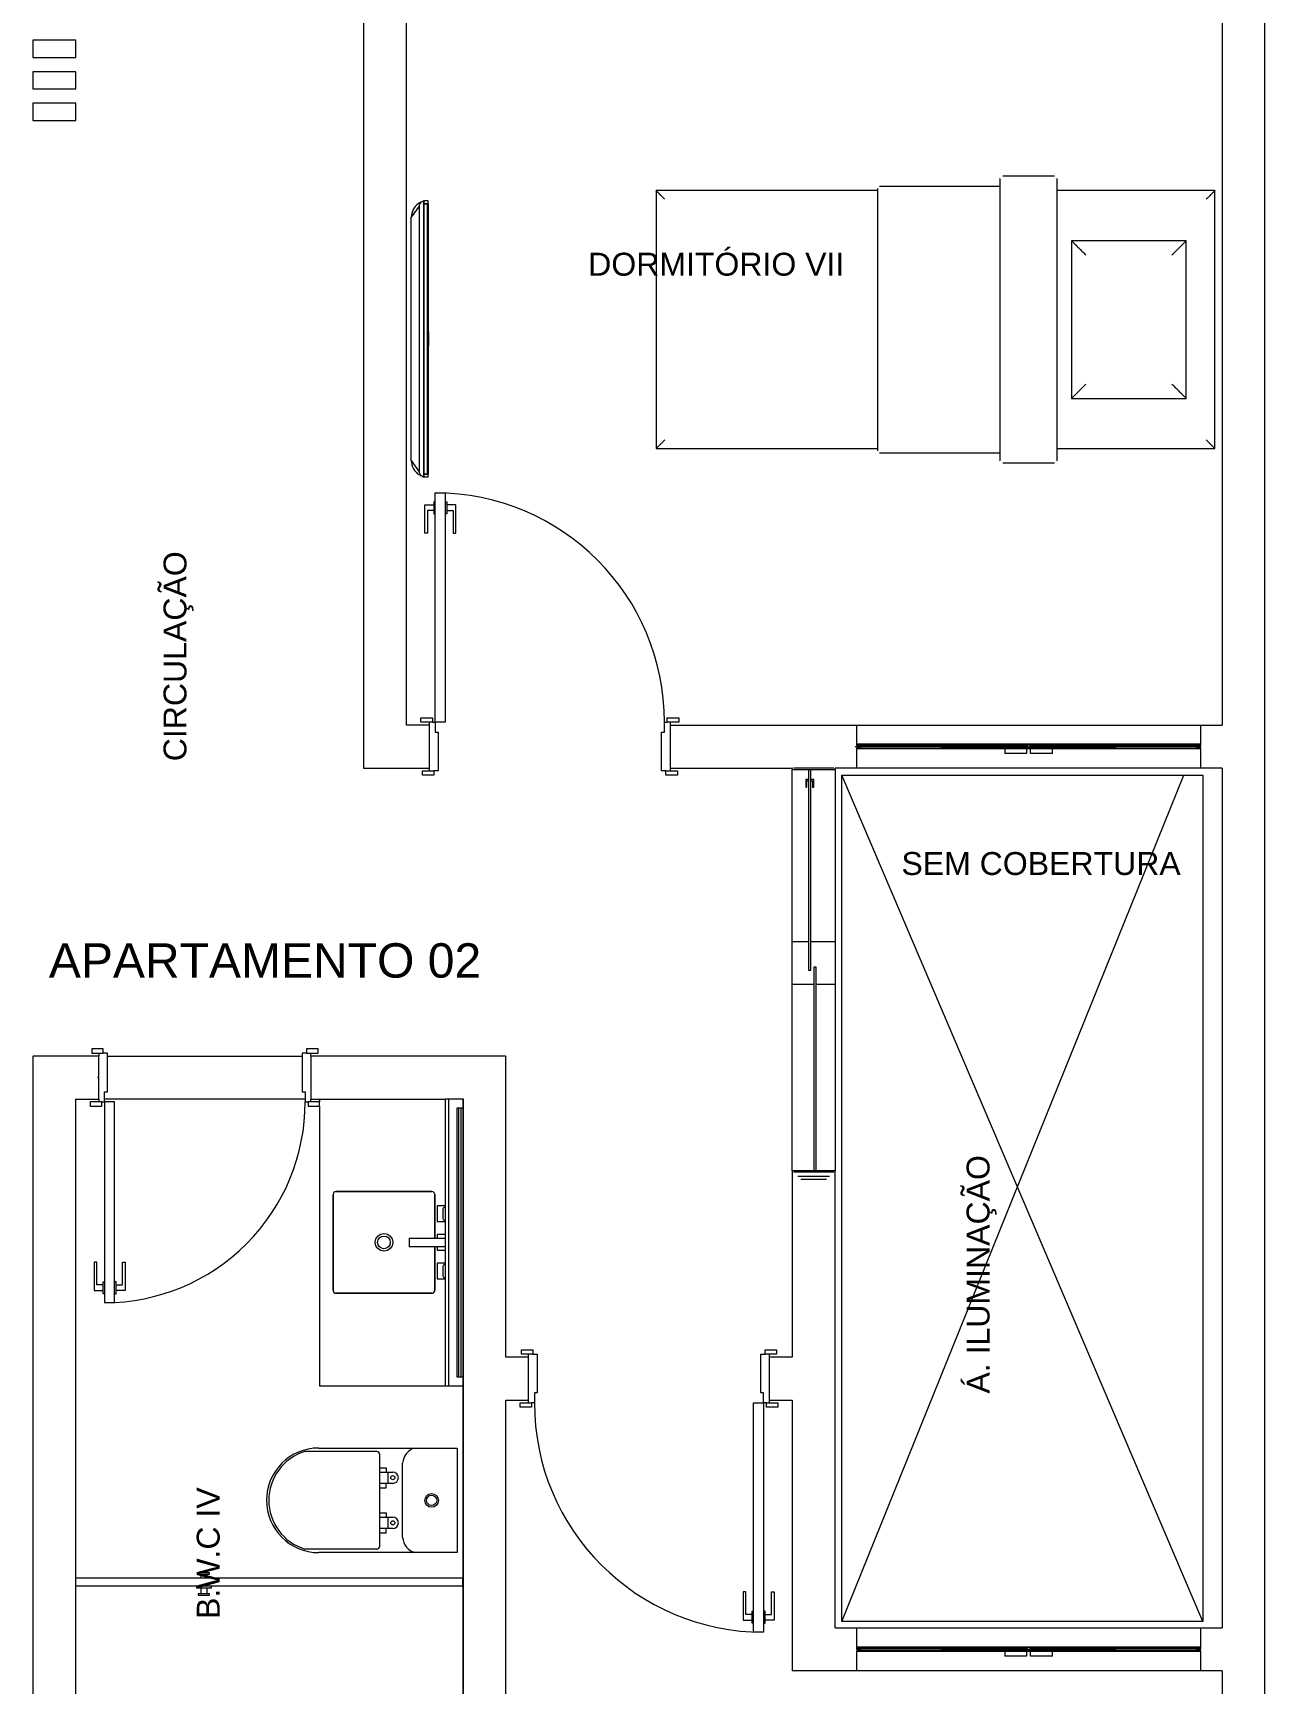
# Model space of a CAD drawing. Header units: millimetres. Extents: x 586.5 to 618.3, y 239.1 to 272.6.
# Drawn here: x 597.2 to 601.5, y 261.07 to 266.83 of the extents above; entities that cross this region are included whole.
import ezdxf

# ---------------------------------------------------------------- set-up
doc = ezdxf.new("R2010")
doc.units = ezdxf.units.MM
doc.header["$LTSCALE"] = 75
doc.linetypes.add('HIDDEN', pattern=[0.375, 0.25, -0.125])
for name, color, linetype, lineweight in [('A Arquitetura LRZ', 252, 'Continuous', 9), ('A Cumbuca LRZ', 254, 'HIDDEN', 9), ('A Esquadrias LRZ', 252, 'Continuous', 9), ('A Mobiliário LRZ', 253, 'Continuous', 9), ('A Projeção LRZ', 253, 'HIDDEN', 9), ('B Texto LRZ', 51, 'Continuous', 13)]:
    doc.layers.add(name, color=color, linetype=linetype, lineweight=lineweight)
doc.styles.add('R80', font='arial.ttf')

msp = doc.modelspace()

# ---------------------------------------------------------------- linework, layer by layer
at = {"layer": 'A Arquitetura LRZ'}
for p, q in [((601.4975, 240.0104), (601.4975, 272.5654)), ((598.3515, 267.4104), (598.3515, 264.2654)), ((598.5015, 264.4154), (598.5015, 267.4104)), ((601.3475, 267.4104), (601.3475, 264.4154)), ((597.3475, 266.8054), (597.1975, 266.8054)), ((597.1975, 266.8054), (597.1975, 266.7454)), ((597.3475, 266.7454), (597.3475, 266.8054)), ((597.1975, 266.7454), (597.3475, 266.7454)), ((597.3475, 266.6954), (597.1975, 266.6954)), ((597.1975, 266.6954), (597.1975, 266.6354)), ((597.3475, 266.6354), (597.3475, 266.6954)), ((597.1975, 266.6354), (597.3475, 266.6354)), ((597.3475, 266.5854), (597.1975, 266.5854)), ((597.1975, 266.5854), (597.1975, 266.5254)), ((597.3475, 266.5254), (597.3475, 266.5854)), ((597.1975, 266.5254), (597.3475, 266.5254)), ((598.5815, 264.4154), (598.5015, 264.4154)), ((598.5815, 264.2654), (598.5815, 264.4154)), ((599.4215, 264.4154), (599.4215, 264.2654)), ((599.4215, 264.4154), (601.3475, 264.4154)), ((600.0725, 264.3484), (600.0725, 264.4154)), ((601.2725, 264.4154), (601.2725, 264.3484)), ((600.0675, 264.3404), (600.0725, 264.3404)), ((600.0725, 264.3404), (600.0725, 264.3444)), ((600.0725, 264.2654), (600.0725, 264.3324)), ((601.2725, 264.3444), (601.2725, 264.3404)), ((601.2725, 264.3324), (601.2725, 264.2654)), ((598.3515, 264.2654), (598.5815, 264.2654)), ((599.4215, 264.2654), (599.8475, 264.2654)), ((599.8475, 264.2654), (599.8475, 264.2604)), ((599.8485, 264.2654), (599.8475, 264.2654)), ((599.8475, 264.2604), (599.9975, 264.2604)), ((599.9925, 264.2654), (599.8525, 264.2654)), ((601.3475, 264.2654), (599.9975, 264.2654)), ((599.9975, 264.2604), (599.9975, 264.2654)), ((601.3475, 264.2654), (601.3475, 261.2654)), ((599.8475, 263.6604), (599.9045, 263.6604)), ((599.9125, 263.6604), (599.9975, 263.6604)), ((599.9225, 263.5104), (599.8475, 263.5104)), ((599.9975, 263.5104), (599.9305, 263.5104)), ((597.1975, 263.2604), (597.1975, 257.9154)), ((597.1975, 263.2554), (597.1985, 263.2554)), ((597.4275, 263.2604), (597.1985, 263.2604)), ((597.4275, 263.1104), (597.4275, 263.2604)), ((598.8465, 263.2604), (598.1675, 263.2604)), ((598.1675, 263.2604), (598.1675, 263.1104)), ((598.8475, 262.2104), (598.8475, 263.2594)), ((597.4275, 263.1854), (597.4225, 263.1854)), ((597.3475, 263.1104), (597.4275, 263.1104)), ((597.3475, 261.4404), (597.3475, 263.1104)), ((598.1675, 263.1104), (598.6375, 263.1104)), ((598.6985, 263.1104), (598.6975, 263.1104)), ((598.6985, 263.1114), (598.6985, 260.7829)), ((599.8475, 262.8604), (599.8475, 262.2104)), ((599.9975, 262.8604), (599.8475, 262.8604)), ((599.9965, 262.8594), (599.8485, 262.8594)), ((599.9925, 262.8554), (599.8525, 262.8554)), ((599.9775, 262.8404), (599.8675, 262.8404)), ((599.9675, 262.8304), (599.8775, 262.8304)), ((599.9225, 262.8554), (599.9225, 262.8604)), ((599.9975, 261.2654), (599.9975, 262.8604)), ((598.9275, 262.2104), (598.8475, 262.2104)), ((598.9275, 262.0604), (598.9275, 262.2104)), ((599.8475, 262.2104), (599.7675, 262.2104)), ((599.7675, 262.2104), (599.7675, 262.0604)), ((598.6975, 262.1104), (598.6975, 261.4404)), ((598.8475, 257.9154), (598.8475, 262.0604)), ((598.8475, 262.0604), (598.9275, 262.0604)), ((599.7675, 262.0604), (599.8475, 262.0604)), ((599.8475, 262.0604), (599.8475, 261.1154)), ((597.3475, 260.4104), (597.3475, 261.4104)), ((598.6975, 261.4104), (598.6975, 260.7966)), ((599.9975, 261.2654), (601.3475, 261.2654)), ((600.0725, 261.1984), (600.0725, 261.2654)), ((601.2725, 261.2654), (601.2725, 261.1984)), ((600.0725, 261.1904), (600.0725, 261.1944)), ((600.0725, 261.1154), (600.0725, 261.1824)), ((601.2725, 261.1944), (601.2725, 261.1904)), ((601.2725, 261.1824), (601.2725, 261.1154)), ((601.3475, 261.1154), (599.8475, 261.1154)), ((599.8525, 261.1154), (599.8525, 261.1164)), ((601.3475, 261.1154), (601.3475, 257.9154))]:
    msp.add_line(p, q, dxfattribs=at)
at = {"layer": 'A Esquadrias LRZ'}
for p, q in [((598.5647, 265.0847), (598.5647, 265.1837)), ((598.5647, 265.1837), (598.5964, 265.1837)), ((598.6015, 265.1946), (598.5964, 265.1946)), ((598.5964, 265.1946), (598.5964, 265.1737)), ((598.6015, 265.2254), (598.6365, 265.2254)), ((598.6015, 264.4254), (598.6015, 265.2254)), ((598.6365, 265.2254), (598.6365, 264.4254)), ((598.6365, 265.1946), (598.6417, 265.1946)), ((598.6417, 265.1946), (598.6417, 265.1737)), ((598.6734, 265.1837), (598.6417, 265.1837)), ((598.6734, 265.0847), (598.6734, 265.1837)), ((598.5964, 265.1637), (598.5741, 265.1637)), ((598.5741, 265.1637), (598.5741, 265.0847)), ((598.5964, 265.1737), (598.5964, 265.1527)), ((598.5964, 265.1527), (598.6015, 265.1527)), ((598.6417, 265.1527), (598.6365, 265.1527)), ((598.6417, 265.1737), (598.6417, 265.1527)), ((598.6417, 265.1637), (598.664, 265.1637)), ((598.664, 265.1637), (598.664, 265.0847)), ((598.5741, 265.0847), (598.5647, 265.0847)), ((598.664, 265.0847), (598.6734, 265.0847)), ((598.5515, 264.4404), (598.5915, 264.4404)), ((598.5515, 264.4254), (598.5515, 264.4404)), ((598.5915, 264.4404), (598.5915, 264.4254)), ((599.4115, 264.4254), (599.4115, 264.4404)), ((599.4115, 264.4404), (599.4515, 264.4404)), ((599.4515, 264.4404), (599.4515, 264.4254)), ((598.5915, 264.4254), (598.5515, 264.4254)), ((598.5815, 264.4154), (598.5815, 264.4254)), ((598.5915, 264.4254), (598.6015, 264.4254)), ((598.6365, 264.4254), (598.6015, 264.4254)), ((598.6015, 264.4254), (598.6015, 264.3904)), ((598.6015, 264.3904), (598.6115, 264.3904)), ((598.6115, 264.3904), (598.6115, 264.2554)), ((599.3915, 264.3904), (599.4015, 264.3904)), ((599.3915, 264.2554), (599.3915, 264.3904)), ((599.4015, 264.4254), (599.4115, 264.4254)), ((599.4015, 264.3904), (599.4015, 264.4254)), ((599.4515, 264.4254), (599.4115, 264.4254)), ((599.4215, 264.4254), (599.4215, 264.4154)), ((600.0725, 264.3464), (600.0725, 264.3484)), ((601.2725, 264.3484), (600.0725, 264.3484)), ((600.0725, 264.3464), (600.0725, 264.3444)), ((600.0725, 264.3464), (601.2725, 264.3464)), ((600.0725, 264.3444), (600.0875, 264.3444)), ((600.4225, 264.3404), (600.0725, 264.3404)), ((600.0725, 264.3404), (600.0725, 264.3364)), ((600.0725, 264.3364), (600.4225, 264.3364)), ((600.0875, 264.3364), (600.0725, 264.3364)), ((600.0725, 264.3364), (600.0725, 264.3344)), ((600.0725, 264.3324), (600.0725, 264.3344)), ((600.0725, 264.3344), (601.2725, 264.3344)), ((601.2725, 264.3324), (600.0725, 264.3324)), ((600.0875, 264.3444), (600.0875, 264.3464)), ((600.3675, 264.3444), (600.0875, 264.3444)), ((600.0875, 264.3344), (600.0875, 264.3364)), ((600.6675, 264.3444), (600.3675, 264.3444)), ((600.3675, 264.3444), (600.3675, 264.3404)), ((600.3675, 264.3404), (600.6675, 264.3404)), ((600.4225, 264.3364), (600.4225, 264.3404)), ((600.4225, 264.3364), (600.5895, 264.3364)), ((600.5895, 264.3464), (600.5895, 264.3444)), ((600.5895, 264.3364), (600.5895, 264.3344)), ((600.5895, 264.3364), (600.5945, 264.3364)), ((600.5895, 264.3324), (600.5895, 264.3164)), ((600.5945, 264.3164), (600.5895, 264.3164)), ((600.5945, 264.3364), (600.603, 264.3364)), ((600.603, 264.3164), (600.5945, 264.3164)), ((600.603, 264.3364), (600.6655, 264.3364)), ((600.6655, 264.3164), (600.603, 264.3164)), ((600.6655, 264.3464), (600.6655, 264.3454)), ((600.6795, 264.3454), (600.6655, 264.3454)), ((600.6655, 264.3454), (600.6655, 264.3444)), ((600.6655, 264.3444), (600.6675, 264.3444)), ((600.6675, 264.3404), (600.6655, 264.3404)), ((600.6655, 264.3404), (600.6655, 264.3394)), ((600.6655, 264.3394), (600.6795, 264.3394)), ((600.6655, 264.3364), (600.6795, 264.3364)), ((600.6655, 264.3364), (600.6655, 264.3344)), ((600.6655, 264.3324), (600.6655, 264.3164)), ((600.6675, 264.3404), (600.6675, 264.3444)), ((600.6675, 264.3444), (600.6675, 264.3404)), ((600.6775, 264.3404), (600.6775, 264.3444)), ((600.6775, 264.3444), (600.6795, 264.3444)), ((600.9775, 264.3444), (600.6775, 264.3444)), ((600.6775, 264.3444), (600.6775, 264.3404)), ((600.6795, 264.3404), (600.6775, 264.3404)), ((600.6775, 264.3404), (600.9775, 264.3404)), ((600.6795, 264.3464), (600.6795, 264.3454)), ((600.6795, 264.3444), (600.6795, 264.3454)), ((600.6795, 264.3394), (600.6795, 264.3404)), ((600.6795, 264.3364), (600.7421, 264.3364)), ((600.6795, 264.3344), (600.6795, 264.3364)), ((600.6795, 264.3164), (600.6795, 264.3324)), ((600.7421, 264.3164), (600.6795, 264.3164)), ((600.7421, 264.3364), (600.7506, 264.3364)), ((600.7506, 264.3164), (600.7421, 264.3164)), ((600.7506, 264.3364), (600.7555, 264.3364)), ((600.7555, 264.3164), (600.7506, 264.3164)), ((600.7555, 264.3444), (600.7555, 264.3464)), ((600.7555, 264.3364), (600.9225, 264.3364)), ((600.7555, 264.3344), (600.7555, 264.3364)), ((600.7555, 264.3164), (600.7555, 264.3324)), ((601.2725, 264.3404), (600.9225, 264.3404)), ((600.9225, 264.3404), (600.9225, 264.3364)), ((600.9225, 264.3364), (601.2725, 264.3364)), ((600.9775, 264.3404), (600.9775, 264.3444)), ((601.2575, 264.3444), (600.9775, 264.3444)), ((601.2575, 264.3464), (601.2575, 264.3444)), ((601.2575, 264.3444), (601.2725, 264.3444)), ((601.2725, 264.3364), (601.2575, 264.3364)), ((601.2575, 264.3364), (601.2575, 264.3344)), ((601.2725, 264.3484), (601.2725, 264.3464)), ((601.2725, 264.3444), (601.2725, 264.3464)), ((601.2725, 264.3364), (601.2725, 264.3404)), ((601.2725, 264.3344), (601.2725, 264.3364)), ((601.2725, 264.3344), (601.2725, 264.3324)), ((598.5565, 264.2554), (598.5965, 264.2554)), ((598.5565, 264.2404), (598.5565, 264.2554)), ((598.5815, 264.2554), (598.5815, 264.2654)), ((598.5965, 264.2554), (598.5965, 264.2404)), ((598.6115, 264.2554), (598.5965, 264.2554)), ((599.4065, 264.2554), (599.3915, 264.2554)), ((599.4065, 264.2554), (599.4465, 264.2554)), ((599.4065, 264.2404), (599.4065, 264.2554)), ((599.4215, 264.2654), (599.4215, 264.2554)), ((599.4465, 264.2554), (599.4465, 264.2404)), ((599.8475, 262.8604), (599.8475, 264.2604)), ((599.9045, 264.2604), (599.9045, 263.5604)), ((599.9125, 263.5604), (599.9125, 264.2604)), ((599.9975, 264.2604), (599.9975, 262.8604)), ((598.5965, 264.2404), (598.5565, 264.2404)), ((599.4465, 264.2404), (599.4065, 264.2404)), ((599.8945, 264.2254), (599.8945, 264.1993)), ((599.9045, 264.2254), (599.8945, 264.2254)), ((599.8945, 264.1993), (599.8988, 264.1993)), ((599.8988, 264.1993), (599.8988, 264.2206)), ((599.8988, 264.2206), (599.9045, 264.2206)), ((599.9045, 264.2206), (599.9045, 264.2254)), ((599.9225, 264.2254), (599.9125, 264.2254)), ((599.9125, 264.2254), (599.9125, 264.2206)), ((599.9125, 264.2206), (599.9183, 264.2206)), ((599.9183, 264.2206), (599.9183, 264.1993)), ((599.9183, 264.1993), (599.9225, 264.1993)), ((599.9225, 264.1993), (599.9225, 264.2254)), ((599.9225, 263.5704), (599.9225, 262.8604)), ((599.9305, 263.5704), (599.9225, 263.5704)), ((599.9305, 262.8604), (599.9305, 263.5704)), ((599.9045, 263.5604), (599.9125, 263.5604)), ((597.4425, 263.2854), (597.4025, 263.2854)), ((597.4025, 263.2854), (597.4025, 263.2704)), ((597.4425, 263.2704), (597.4425, 263.2854)), ((598.1925, 263.2854), (598.1525, 263.2854)), ((598.1525, 263.2854), (598.1525, 263.2704)), ((598.1925, 263.2704), (598.1925, 263.2854)), ((597.1975, 263.2604), (597.1985, 263.2604)), ((597.4025, 263.2704), (597.4425, 263.2704)), ((597.4275, 263.2704), (597.4275, 263.2604)), ((597.4575, 263.2704), (597.4425, 263.2704)), ((597.4575, 263.1354), (597.4575, 263.2704)), ((597.4575, 263.2604), (598.1375, 263.2604)), ((598.1375, 263.2704), (598.1375, 263.1354)), ((598.1525, 263.2704), (598.1375, 263.2704)), ((598.1525, 263.2704), (598.1925, 263.2704)), ((598.1675, 263.2604), (598.1675, 263.2704)), ((598.8465, 263.2604), (598.8475, 263.2604)), ((598.8475, 263.2604), (598.8475, 263.2594)), ((597.4275, 263.1104), (597.4275, 263.1004)), ((597.4475, 263.1004), (597.4475, 263.1354)), ((597.4475, 263.1354), (597.4575, 263.1354)), ((598.1475, 263.1104), (597.4475, 263.1104)), ((598.1375, 263.1354), (598.1475, 263.1354)), ((598.1475, 263.1354), (598.1475, 263.1004)), ((598.1675, 263.1004), (598.1675, 263.1104)), ((597.4375, 263.1004), (597.3975, 263.1004)), ((597.3975, 263.1004), (597.3975, 263.0854)), ((597.3975, 263.0854), (597.4375, 263.0854)), ((597.4375, 263.0854), (597.4375, 263.1004)), ((597.4375, 263.1004), (597.4475, 263.1004)), ((597.4825, 263.1004), (597.4475, 263.1004)), ((597.4475, 263.1004), (597.4475, 262.4004)), ((597.4825, 262.4004), (597.4825, 263.1004)), ((598.1475, 263.1004), (598.1575, 263.1004)), ((598.1975, 263.1004), (598.1575, 263.1004)), ((598.1575, 263.1004), (598.1575, 263.0854)), ((598.1575, 263.0854), (598.1975, 263.0854)), ((598.1975, 263.0854), (598.1975, 263.1004)), ((597.4201, 262.5411), (597.4107, 262.5411)), ((597.4107, 262.5411), (597.4107, 262.4421)), ((597.4201, 262.4621), (597.4201, 262.5411)), ((597.51, 262.4621), (597.51, 262.5411)), ((597.51, 262.5411), (597.5194, 262.5411)), ((597.5194, 262.5411), (597.5194, 262.4421)), ((597.4424, 262.4731), (597.4475, 262.4731)), ((597.4424, 262.4521), (597.4424, 262.4731)), ((597.4877, 262.4731), (597.4825, 262.4731)), ((597.4877, 262.4521), (597.4877, 262.4731)), ((597.4107, 262.4421), (597.4424, 262.4421)), ((597.4424, 262.4621), (597.4201, 262.4621)), ((597.4424, 262.4312), (597.4424, 262.4521)), ((597.4475, 262.4312), (597.4424, 262.4312)), ((597.4825, 262.4312), (597.4877, 262.4312)), ((597.4877, 262.4621), (597.51, 262.4621)), ((597.4877, 262.4312), (597.4877, 262.4521)), ((597.5194, 262.4421), (597.4877, 262.4421)), ((597.4475, 262.4004), (597.4825, 262.4004)), ((598.9025, 262.2204), (598.9025, 262.2354)), ((598.9025, 262.2354), (598.9425, 262.2354)), ((598.9425, 262.2204), (598.9025, 262.2204)), ((598.9275, 262.2104), (598.9275, 262.2204)), ((598.9425, 262.2354), (598.9425, 262.2204)), ((598.9425, 262.2204), (598.9575, 262.2204)), ((598.9575, 262.2204), (598.9575, 262.0854)), ((599.7375, 262.0854), (599.7375, 262.2204)), ((599.7375, 262.2204), (599.7525, 262.2204)), ((599.7525, 262.2204), (599.7525, 262.2354)), ((599.7525, 262.2354), (599.7925, 262.2354)), ((599.7925, 262.2204), (599.7525, 262.2204)), ((599.7675, 262.2204), (599.7675, 262.2104)), ((599.7925, 262.2354), (599.7925, 262.2204)), ((598.9475, 262.0854), (598.9475, 262.0504)), ((598.9575, 262.0854), (598.9475, 262.0854)), ((599.7475, 262.0854), (599.7375, 262.0854)), ((599.7475, 262.0504), (599.7475, 262.0854)), ((598.8975, 262.0504), (598.9375, 262.0504)), ((598.8975, 262.0354), (598.8975, 262.0504)), ((598.9375, 262.0354), (598.8975, 262.0354)), ((598.9275, 262.0504), (598.9275, 262.0604)), ((598.9375, 262.0504), (598.9375, 262.0354)), ((598.9475, 262.0504), (598.9375, 262.0504)), ((599.7125, 261.2504), (599.7125, 262.0504)), ((599.7125, 262.0504), (599.7475, 262.0504)), ((599.7475, 262.0504), (599.7475, 261.2504)), ((599.7575, 262.0504), (599.7475, 262.0504)), ((599.7575, 262.0504), (599.7975, 262.0504)), ((599.7575, 262.0354), (599.7575, 262.0504)), ((599.7975, 262.0354), (599.7575, 262.0354)), ((599.7675, 262.0604), (599.7675, 262.0504)), ((599.7975, 262.0504), (599.7975, 262.0354)), ((599.6851, 261.3911), (599.6757, 261.3911)), ((599.6757, 261.3911), (599.6757, 261.2921)), ((599.6851, 261.3121), (599.6851, 261.3911)), ((599.775, 261.3121), (599.775, 261.3911)), ((599.775, 261.3911), (599.7844, 261.3911)), ((599.7844, 261.3911), (599.7844, 261.2921)), ((599.7074, 261.3231), (599.7125, 261.3231)), ((599.7074, 261.3021), (599.7074, 261.3231)), ((599.7527, 261.3231), (599.7475, 261.3231)), ((599.7527, 261.3021), (599.7527, 261.3231)), ((599.6757, 261.2921), (599.7074, 261.2921)), ((599.7074, 261.3121), (599.6851, 261.3121)), ((599.7074, 261.2812), (599.7074, 261.3021)), ((599.7125, 261.2812), (599.7074, 261.2812)), ((599.7475, 261.2812), (599.7527, 261.2812)), ((599.7527, 261.3121), (599.775, 261.3121)), ((599.7527, 261.2812), (599.7527, 261.3021)), ((599.7844, 261.2921), (599.7527, 261.2921)), ((599.7475, 261.2504), (599.7125, 261.2504)), ((600.0725, 261.1964), (600.0725, 261.1984)), ((601.2725, 261.1984), (600.0725, 261.1984)), ((600.0725, 261.1964), (600.0725, 261.1944)), ((600.0725, 261.1964), (601.2725, 261.1964)), ((600.0725, 261.1944), (600.0875, 261.1944)), ((600.4225, 261.1904), (600.0725, 261.1904)), ((600.0725, 261.1904), (600.0725, 261.1864)), ((600.0725, 261.1864), (600.4225, 261.1864)), ((600.0875, 261.1864), (600.0725, 261.1864)), ((600.0725, 261.1864), (600.0725, 261.1844)), ((600.0725, 261.1824), (600.0725, 261.1844)), ((600.0725, 261.1844), (601.2725, 261.1844)), ((601.2725, 261.1824), (600.0725, 261.1824)), ((600.0875, 261.1944), (600.0875, 261.1964)), ((600.3675, 261.1944), (600.0875, 261.1944)), ((600.0875, 261.1844), (600.0875, 261.1864)), ((600.6675, 261.1944), (600.3675, 261.1944)), ((600.3675, 261.1944), (600.3675, 261.1904)), ((600.3675, 261.1904), (600.6675, 261.1904)), ((600.4225, 261.1864), (600.4225, 261.1904)), ((600.4225, 261.1864), (600.5895, 261.1864)), ((600.5895, 261.1964), (600.5895, 261.1944)), ((600.5895, 261.1864), (600.5895, 261.1844)), ((600.5895, 261.1864), (600.5945, 261.1864)), ((600.5895, 261.1824), (600.5895, 261.1664)), ((600.5945, 261.1664), (600.5895, 261.1664)), ((600.5945, 261.1864), (600.603, 261.1864)), ((600.603, 261.1664), (600.5945, 261.1664)), ((600.603, 261.1864), (600.6655, 261.1864)), ((600.6655, 261.1664), (600.603, 261.1664)), ((600.6655, 261.1964), (600.6655, 261.1954)), ((600.6795, 261.1954), (600.6655, 261.1954)), ((600.6655, 261.1954), (600.6655, 261.1944)), ((600.6655, 261.1944), (600.6675, 261.1944)), ((600.6675, 261.1904), (600.6655, 261.1904)), ((600.6655, 261.1904), (600.6655, 261.1894)), ((600.6655, 261.1894), (600.6795, 261.1894)), ((600.6655, 261.1864), (600.6795, 261.1864)), ((600.6655, 261.1864), (600.6655, 261.1844)), ((600.6655, 261.1824), (600.6655, 261.1664)), ((600.6675, 261.1904), (600.6675, 261.1944)), ((600.6675, 261.1944), (600.6675, 261.1904)), ((600.6775, 261.1904), (600.6775, 261.1944)), ((600.6775, 261.1944), (600.6795, 261.1944)), ((600.9775, 261.1944), (600.6775, 261.1944)), ((600.6775, 261.1944), (600.6775, 261.1904)), ((600.6795, 261.1904), (600.6775, 261.1904)), ((600.6775, 261.1904), (600.9775, 261.1904)), ((600.6795, 261.1964), (600.6795, 261.1954)), ((600.6795, 261.1944), (600.6795, 261.1954)), ((600.6795, 261.1894), (600.6795, 261.1904)), ((600.6795, 261.1864), (600.7421, 261.1864)), ((600.6795, 261.1844), (600.6795, 261.1864)), ((600.6795, 261.1664), (600.6795, 261.1824)), ((600.7421, 261.1664), (600.6795, 261.1664)), ((600.7421, 261.1864), (600.7506, 261.1864)), ((600.7506, 261.1664), (600.7421, 261.1664)), ((600.7506, 261.1864), (600.7555, 261.1864)), ((600.7555, 261.1664), (600.7506, 261.1664)), ((600.7555, 261.1944), (600.7555, 261.1964)), ((600.7555, 261.1864), (600.9225, 261.1864)), ((600.7555, 261.1844), (600.7555, 261.1864)), ((600.7555, 261.1664), (600.7555, 261.1824)), ((601.2725, 261.1904), (600.9225, 261.1904)), ((600.9225, 261.1904), (600.9225, 261.1864)), ((600.9225, 261.1864), (601.2725, 261.1864)), ((600.9775, 261.1904), (600.9775, 261.1944)), ((601.2575, 261.1944), (600.9775, 261.1944)), ((601.2575, 261.1964), (601.2575, 261.1944)), ((601.2575, 261.1944), (601.2725, 261.1944)), ((601.2725, 261.1864), (601.2575, 261.1864)), ((601.2575, 261.1864), (601.2575, 261.1844)), ((601.2725, 261.1984), (601.2725, 261.1964)), ((601.2725, 261.1944), (601.2725, 261.1964)), ((601.2725, 261.1864), (601.2725, 261.1904)), ((601.2725, 261.1844), (601.2725, 261.1864)), ((601.2725, 261.1844), (601.2725, 261.1824))]:
    msp.add_line(p, q, dxfattribs=at)
for centre, radius, start, end in [((598.6015, 264.4259), 0.8, 359.96776, 89.96776), ((597.4475, 263.1), 0.7, 270.03684, 0.03684), ((599.7475, 262.05), 0.8, 179.96776, 269.96776)]:
    msp.add_arc(centre, radius, start, end, dxfattribs=at)
at = {"layer": 'A Mobiliário LRZ'}
for p, q in [((600.7625, 266.3304), (600.5825, 266.3304)), ((599.3725, 266.2804), (599.3725, 265.3804)), ((600.1463, 266.2804), (599.3725, 266.2804)), ((600.145, 266.2879), (600.145, 266.2879)), ((600.145, 266.2879), (600.145, 266.2878)), ((600.145, 266.2878), (600.145, 266.2876)), ((600.145, 266.2876), (600.145, 266.2874)), ((600.145, 266.2874), (600.145, 266.2872)), ((600.145, 266.2872), (600.145, 266.2868)), ((600.145, 266.2868), (600.145, 266.2864)), ((600.145, 266.2864), (600.145, 266.286)), ((600.145, 266.286), (600.145, 266.2855)), ((600.145, 266.2855), (600.145, 266.2849)), ((600.145, 266.2849), (600.145, 266.2843)), ((600.145, 266.2843), (600.145, 266.2837)), ((600.145, 266.2837), (600.145, 266.2829)), ((600.145, 266.2829), (600.145, 266.2822)), ((600.145, 266.2822), (600.145, 266.2814)), ((600.145, 266.2814), (600.145, 266.2805)), ((600.145, 266.2805), (600.145, 266.2796)), ((600.145, 266.2796), (600.145, 266.2786)), ((600.145, 266.2786), (600.145, 266.2776)), ((600.145, 266.2776), (600.145, 266.2765)), ((600.145, 266.2765), (600.145, 266.2754)), ((600.145, 266.2754), (600.145, 266.2743)), ((600.145, 266.2743), (600.145, 266.2731)), ((600.145, 266.2731), (600.145, 266.2719)), ((600.145, 266.2719), (600.145, 266.2707)), ((600.145, 266.2707), (600.145, 266.2694)), ((600.5725, 266.2954), (600.1525, 266.2954)), ((600.5725, 266.3204), (600.5725, 266.3203)), ((600.5725, 266.3203), (600.5725, 266.3202)), ((600.5725, 266.3202), (600.5725, 266.3199)), ((600.5725, 266.3199), (600.5725, 266.3195)), ((600.5725, 266.3195), (600.5725, 266.319)), ((600.5725, 266.319), (600.5725, 266.3184)), ((600.5725, 266.3184), (600.5725, 266.3177)), ((600.5725, 266.3177), (600.5725, 266.3169)), ((600.5725, 266.3169), (600.5725, 266.3159)), ((600.5725, 266.3159), (600.5725, 266.3149)), ((600.5725, 266.3149), (600.5725, 266.3137)), ((600.5725, 266.3137), (600.5725, 266.3125)), ((600.5725, 266.3125), (600.5725, 266.3112)), ((600.5725, 266.3112), (600.5725, 266.3097)), ((600.5725, 266.3097), (600.5725, 266.3082)), ((600.5725, 266.3082), (600.5725, 266.3066)), ((600.5725, 266.3066), (600.5725, 266.3048)), ((600.5725, 266.3048), (600.5725, 266.303)), ((600.5725, 266.303), (600.5725, 266.3011)), ((600.5725, 266.3011), (600.5725, 266.2992)), ((600.5725, 266.2992), (600.5725, 266.2971)), ((600.5725, 266.2971), (600.5725, 266.295)), ((600.5725, 266.295), (600.5725, 266.2928)), ((600.5725, 266.2928), (600.5725, 266.2906)), ((600.5725, 266.2906), (600.5725, 266.2882)), ((600.5725, 266.2882), (600.5725, 266.2858)), ((600.5725, 266.2858), (600.5725, 266.2834)), ((600.5725, 266.2834), (600.5725, 266.2809)), ((600.5725, 266.2809), (600.5725, 266.2784)), ((600.5725, 266.2784), (600.5725, 266.2758)), ((600.5725, 266.2758), (600.5725, 266.2731)), ((600.5725, 266.2731), (600.5725, 266.2705)), ((600.5725, 266.2705), (600.5725, 266.2678)), ((600.7725, 266.3203), (600.7725, 266.3204)), ((600.7725, 266.3204), (600.7725, 266.3204)), ((600.7725, 266.3201), (600.7725, 266.3203)), ((600.7725, 266.3198), (600.7725, 266.3201)), ((600.7725, 266.3194), (600.7725, 266.3198)), ((600.7725, 266.3189), (600.7725, 266.3194)), ((600.7725, 266.3182), (600.7725, 266.3189)), ((600.7725, 266.3175), (600.7725, 266.3182)), ((600.7725, 266.3166), (600.7725, 266.3175)), ((600.7725, 266.3156), (600.7725, 266.3166)), ((600.7725, 266.3146), (600.7725, 266.3156)), ((600.7725, 266.3134), (600.7725, 266.3146)), ((600.7725, 266.3121), (600.7725, 266.3134)), ((600.7725, 266.3108), (600.7725, 266.3121)), ((600.7725, 266.3093), (600.7725, 266.3108)), ((600.7725, 266.3077), (600.7725, 266.3093)), ((600.7725, 266.3061), (600.7725, 266.3077)), ((600.7725, 266.3044), (600.7725, 266.3061)), ((600.7725, 266.3025), (600.7725, 266.3044)), ((600.7725, 266.3006), (600.7725, 266.3025)), ((600.7725, 266.2986), (600.7725, 266.3006)), ((600.7725, 266.2966), (600.7725, 266.2986)), ((600.7725, 266.2944), (600.7725, 266.2966)), ((600.7725, 266.2922), (600.7725, 266.2944)), ((600.7725, 266.2899), (600.7725, 266.2922)), ((600.7725, 266.2876), (600.7725, 266.2899)), ((600.7725, 266.2852), (600.7725, 266.2876)), ((600.7725, 266.2827), (600.7725, 266.2852)), ((600.7725, 266.2802), (600.7725, 266.2827)), ((601.3225, 266.2804), (600.7725, 266.2804)), ((600.7725, 266.2777), (600.7725, 266.2802)), ((600.7725, 266.2751), (600.7725, 266.2777)), ((600.7725, 266.2724), (600.7725, 266.2751)), ((600.7725, 266.2697), (600.7725, 266.2724)), ((600.7725, 266.267), (600.7725, 266.2697)), ((601.3225, 265.3804), (601.3225, 266.2804)), ((598.5454, 266.2263), (598.518, 266.1874)), ((598.5454, 266.2263), (598.5454, 265.2996)), ((598.562, 265.2815), (598.562, 266.2445)), ((598.577, 266.2445), (598.562, 266.2445)), ((598.562, 266.2445), (598.562, 266.2345)), ((598.574, 266.2345), (598.562, 266.2345)), ((598.562, 266.2345), (598.562, 265.2915)), ((598.562, 266.2345), (598.577, 266.2345)), ((598.574, 265.2915), (598.574, 266.2345)), ((598.577, 266.2345), (598.577, 266.2445)), ((598.577, 266.2345), (598.577, 265.2915)), ((600.145, 266.2694), (600.145, 266.2681)), ((600.145, 266.2681), (600.145, 266.2667)), ((600.145, 266.2667), (600.145, 266.2654)), ((600.145, 266.2654), (600.145, 266.264)), ((600.145, 266.264), (600.145, 266.2626)), ((600.145, 266.2626), (600.145, 266.2612)), ((600.145, 266.2612), (600.145, 266.2597)), ((600.145, 266.2597), (600.145, 266.2583)), ((600.145, 266.2583), (600.145, 266.2568)), ((600.145, 266.2568), (600.145, 266.2553)), ((600.145, 266.2553), (600.145, 266.2538)), ((600.145, 266.2538), (600.145, 266.2523)), ((600.145, 266.2523), (600.145, 266.2508)), ((600.145, 266.2508), (600.145, 266.2504)), ((600.145, 266.2504), (600.145, 265.4104)), ((600.5725, 266.2678), (600.5725, 266.2651)), ((600.5725, 266.2651), (600.5725, 266.2623)), ((600.5725, 266.2623), (600.5725, 266.2595)), ((600.5725, 266.2595), (600.5725, 266.2568)), ((600.5725, 266.2568), (600.5725, 266.254)), ((600.5725, 266.254), (600.5725, 266.2512)), ((600.5725, 266.2512), (600.5725, 266.2504)), ((600.5725, 266.2504), (600.5725, 265.4104)), ((600.7725, 266.2643), (600.7725, 266.267)), ((600.7725, 266.2616), (600.7725, 266.2643)), ((600.7725, 266.2588), (600.7725, 266.2616)), ((600.7725, 266.256), (600.7725, 266.2588)), ((600.7725, 266.2532), (600.7725, 266.256)), ((600.7725, 266.2504), (600.7725, 266.2532)), ((600.7725, 265.4104), (600.7725, 266.2504)), ((598.518, 266.1864), (598.518, 266.1874)), ((598.518, 265.3386), (598.518, 266.1864)), ((601.2225, 266.1054), (600.8225, 266.1054)), ((600.8225, 266.1054), (600.8225, 265.5554)), ((601.2225, 265.5554), (601.2225, 266.1054)), ((598.5774, 265.7875), (598.577, 265.7875)), ((598.577, 265.7875), (598.5774, 265.7875)), ((598.577, 265.7875), (598.5774, 265.7875)), ((598.577, 265.7858), (598.5774, 265.7858)), ((598.577, 265.7858), (598.5774, 265.7858)), ((598.577, 265.7849), (598.5774, 265.7849)), ((598.577, 265.7825), (598.5774, 265.7825)), ((598.577, 265.7807), (598.5774, 265.7807)), ((598.577, 265.7793), (598.5774, 265.7793)), ((598.577, 265.7793), (598.5774, 265.7793)), ((598.577, 265.7785), (598.5774, 265.7785)), ((598.5774, 265.7774), (598.577, 265.7774)), ((598.577, 265.7751), (598.5774, 265.7751)), ((598.577, 265.773), (598.5774, 265.773)), ((598.577, 265.7713), (598.5774, 265.7713)), ((598.5774, 265.7699), (598.577, 265.7699)), ((598.577, 265.7682), (598.5774, 265.7682)), ((598.5774, 265.7663), (598.577, 265.7663)), ((598.577, 265.7663), (598.5774, 265.7663)), ((598.5774, 265.7662), (598.577, 265.7662)), ((598.577, 265.7645), (598.5774, 265.7645)), ((598.577, 265.7635), (598.5774, 265.7635)), ((598.577, 265.763), (598.5774, 265.763)), ((598.577, 265.763), (598.5774, 265.763)), ((598.577, 265.7613), (598.5774, 265.7613)), ((598.577, 265.7613), (598.5774, 265.7613)), ((598.577, 265.7595), (598.5774, 265.7595)), ((598.577, 265.7567), (598.5774, 265.7567)), ((598.577, 265.7566), (598.5774, 265.7566)), ((598.577, 265.7557), (598.5774, 265.7557)), ((598.577, 265.7547), (598.5774, 265.7547)), ((598.577, 265.7546), (598.5774, 265.7546)), ((598.5774, 265.7519), (598.577, 265.7519)), ((598.5774, 265.7825), (598.5774, 265.7875)), ((598.5774, 265.7875), (598.5774, 265.7849)), ((598.5774, 265.7875), (598.5774, 265.7872)), ((598.5774, 265.7872), (598.5774, 265.7825)), ((598.5774, 265.7858), (598.5774, 265.7839)), ((598.5774, 265.7839), (598.5774, 265.7858)), ((598.5774, 265.7858), (598.5774, 265.7858)), ((598.5774, 265.7807), (598.5774, 265.7793)), ((598.5774, 265.7793), (598.5774, 265.7774)), ((598.5774, 265.7774), (598.5774, 265.7751)), ((598.5774, 265.7682), (598.5774, 265.773)), ((598.5774, 265.773), (598.5774, 265.7713)), ((598.5774, 265.7713), (598.5774, 265.7699)), ((598.5774, 265.7699), (598.5774, 265.7682)), ((598.5774, 265.7663), (598.5774, 265.7645)), ((598.5774, 265.7644), (598.5774, 265.7661)), ((598.5774, 265.7661), (598.5774, 265.7652)), ((598.5774, 265.7652), (598.5774, 265.7635)), ((598.5774, 265.7643), (598.5774, 265.7647)), ((598.5774, 265.7647), (598.5774, 265.763)), ((598.5774, 265.7632), (598.5774, 265.7645)), ((598.5774, 265.7645), (598.5774, 265.7636)), ((598.5774, 265.7636), (598.5774, 265.7613)), ((598.5774, 265.7635), (598.5774, 265.7632)), ((598.5774, 265.7613), (598.5774, 265.7631)), ((598.5774, 265.763), (598.5774, 265.7613)), ((598.5774, 265.7613), (598.5774, 265.7619)), ((598.5774, 265.7595), (598.5774, 265.7567)), ((598.5774, 265.7567), (598.5774, 265.7557)), ((598.5774, 265.7557), (598.5774, 265.7546)), ((598.5774, 265.7546), (598.5774, 265.7519)), ((598.577, 265.7504), (598.5774, 265.7504)), ((598.577, 265.7489), (598.5774, 265.7489)), ((598.577, 265.7486), (598.5774, 265.7486)), ((598.577, 265.7475), (598.5774, 265.7475)), ((598.577, 265.7465), (598.5774, 265.7465)), ((598.5774, 265.7461), (598.577, 265.7461)), ((598.577, 265.7447), (598.5774, 265.7447)), ((598.5774, 265.7435), (598.577, 265.7435)), ((598.5774, 265.7435), (598.577, 265.7435)), ((598.577, 265.7435), (598.5774, 265.7435)), ((598.577, 265.7418), (598.5774, 265.7418)), ((598.577, 265.7408), (598.5774, 265.7408)), ((598.577, 265.7402), (598.5774, 265.7402)), ((598.577, 265.7402), (598.5774, 265.7402)), ((598.577, 265.7386), (598.5774, 265.7386)), ((598.577, 265.7385), (598.5774, 265.7385)), ((598.5774, 265.7504), (598.5774, 265.7489)), ((598.5774, 265.7489), (598.5774, 265.7461)), ((598.5774, 265.7461), (598.5774, 265.7447)), ((598.5774, 265.7435), (598.5774, 265.7417)), ((598.5774, 265.7416), (598.5774, 265.7433)), ((598.5774, 265.7433), (598.5774, 265.7424)), ((598.5774, 265.7424), (598.5774, 265.7408)), ((598.5774, 265.7415), (598.5774, 265.7419)), ((598.5774, 265.7419), (598.5774, 265.7402)), ((598.5774, 265.7404), (598.5774, 265.7418)), ((598.5774, 265.7417), (598.5774, 265.7408)), ((598.5774, 265.7408), (598.5774, 265.7404)), ((598.5774, 265.7408), (598.5774, 265.7386)), ((598.5774, 265.7385), (598.5774, 265.7404)), ((598.5774, 265.7402), (598.5774, 265.7385)), ((598.5774, 265.7386), (598.5774, 265.7392)), ((600.8225, 265.5554), (601.2225, 265.5554)), ((600.145, 265.4104), (600.145, 265.4089)), ((600.145, 265.4089), (600.145, 265.4074)), ((600.145, 265.4074), (600.145, 265.4059)), ((600.145, 265.4059), (600.145, 265.4044)), ((600.5725, 265.4104), (600.5725, 265.4076)), ((600.5725, 265.4076), (600.5725, 265.4048)), ((600.7725, 265.4096), (600.7725, 265.4104)), ((600.7725, 265.4068), (600.7725, 265.4096)), ((600.7725, 265.4041), (600.7725, 265.4068)), ((599.3725, 265.3804), (600.1463, 265.3804)), ((600.145, 265.4044), (600.145, 265.403)), ((600.145, 265.403), (600.145, 265.4015)), ((600.145, 265.4015), (600.145, 265.4)), ((600.145, 265.4), (600.145, 265.3986)), ((600.145, 265.3986), (600.145, 265.3972)), ((600.145, 265.3972), (600.145, 265.3958)), ((600.145, 265.3958), (600.145, 265.3944)), ((600.145, 265.3944), (600.145, 265.3931)), ((600.145, 265.3931), (600.145, 265.3918)), ((600.145, 265.3918), (600.145, 265.3905)), ((600.145, 265.3905), (600.145, 265.3892)), ((600.145, 265.3892), (600.145, 265.388)), ((600.145, 265.388), (600.145, 265.3868)), ((600.145, 265.3868), (600.145, 265.3857)), ((600.145, 265.3857), (600.145, 265.3846)), ((600.145, 265.3846), (600.145, 265.3835)), ((600.145, 265.3835), (600.145, 265.3825)), ((600.145, 265.3825), (600.145, 265.3815)), ((600.145, 265.3815), (600.145, 265.3806)), ((600.145, 265.3806), (600.145, 265.3797)), ((600.145, 265.3797), (600.145, 265.3788)), ((600.145, 265.3788), (600.145, 265.3781)), ((600.145, 265.3781), (600.145, 265.3773)), ((600.145, 265.3773), (600.145, 265.3766)), ((600.145, 265.3766), (600.145, 265.376)), ((600.145, 265.376), (600.145, 265.3755)), ((600.145, 265.3755), (600.145, 265.3749)), ((600.145, 265.3749), (600.145, 265.3745)), ((600.145, 265.3745), (600.145, 265.3741)), ((600.145, 265.3741), (600.145, 265.3737)), ((600.145, 265.3737), (600.145, 265.3734)), ((600.145, 265.3734), (600.145, 265.3732)), ((600.145, 265.3732), (600.145, 265.3731)), ((600.145, 265.3731), (600.145, 265.373)), ((600.145, 265.373), (600.145, 265.3729)), ((600.145, 265.3729), (600.145, 265.3729)), ((600.1525, 265.3654), (600.5725, 265.3654)), ((600.5725, 265.4048), (600.5725, 265.402)), ((600.5725, 265.402), (600.5725, 265.3993)), ((600.5725, 265.3993), (600.5725, 265.3965)), ((600.5725, 265.3965), (600.5725, 265.3938)), ((600.5725, 265.3938), (600.5725, 265.3911)), ((600.5725, 265.3911), (600.5725, 265.3884)), ((600.5725, 265.3884), (600.5725, 265.3857)), ((600.5725, 265.3857), (600.5725, 265.3831)), ((600.5725, 265.3831), (600.5725, 265.3806)), ((600.5725, 265.3806), (600.5725, 265.3781)), ((600.5725, 265.3781), (600.5725, 265.3756)), ((600.5725, 265.3756), (600.5725, 265.3732)), ((600.5725, 265.3732), (600.5725, 265.3709)), ((600.5725, 265.3709), (600.5725, 265.3686)), ((600.5725, 265.3686), (600.5725, 265.3664)), ((600.5725, 265.3664), (600.5725, 265.3642)), ((600.5725, 265.3642), (600.5725, 265.3622)), ((600.5725, 265.3622), (600.5725, 265.3602)), ((600.5725, 265.3602), (600.5725, 265.3583)), ((600.5725, 265.3583), (600.5725, 265.3565)), ((600.5725, 265.3565), (600.5725, 265.3547)), ((600.5725, 265.3547), (600.5725, 265.3531)), ((600.5725, 265.3531), (600.5725, 265.3515)), ((600.5725, 265.3515), (600.5725, 265.35)), ((600.5725, 265.35), (600.5725, 265.3487)), ((600.5725, 265.3487), (600.5725, 265.3474)), ((600.7725, 265.4013), (600.7725, 265.4041)), ((600.7725, 265.3985), (600.7725, 265.4013)), ((600.7725, 265.3958), (600.7725, 265.3985)), ((600.7725, 265.393), (600.7725, 265.3958)), ((600.7725, 265.3903), (600.7725, 265.393)), ((600.7725, 265.3877), (600.7725, 265.3903)), ((600.7725, 265.385), (600.7725, 265.3877)), ((600.7725, 265.3824), (600.7725, 265.385)), ((600.7725, 265.3799), (600.7725, 265.3824)), ((600.7725, 265.3804), (601.3225, 265.3804)), ((600.7725, 265.3774), (600.7725, 265.3799)), ((600.7725, 265.375), (600.7725, 265.3774)), ((600.7725, 265.3726), (600.7725, 265.375)), ((600.7725, 265.3703), (600.7725, 265.3726)), ((600.7725, 265.368), (600.7725, 265.3703)), ((600.7725, 265.3658), (600.7725, 265.368)), ((600.7725, 265.3637), (600.7725, 265.3658)), ((600.7725, 265.3616), (600.7725, 265.3637)), ((600.7725, 265.3597), (600.7725, 265.3616)), ((600.7725, 265.3578), (600.7725, 265.3597)), ((600.7725, 265.356), (600.7725, 265.3578)), ((600.7725, 265.3543), (600.7725, 265.356)), ((600.7725, 265.3526), (600.7725, 265.3543)), ((600.7725, 265.3511), (600.7725, 265.3526)), ((600.7725, 265.3497), (600.7725, 265.3511)), ((600.7725, 265.3483), (600.7725, 265.3497)), ((600.7725, 265.3471), (600.7725, 265.3483)), ((598.518, 265.3386), (598.5454, 265.2996)), ((598.562, 265.2915), (598.574, 265.2915)), ((598.577, 265.2915), (598.562, 265.2915)), ((598.562, 265.2915), (598.562, 265.2815)), ((598.577, 265.2815), (598.577, 265.2915)), ((600.5725, 265.3474), (600.5725, 265.3462)), ((600.5725, 265.3462), (600.5725, 265.3452)), ((600.5725, 265.3452), (600.5725, 265.3442)), ((600.5725, 265.3442), (600.5725, 265.3433)), ((600.5725, 265.3433), (600.5725, 265.3426)), ((600.5725, 265.3426), (600.5725, 265.342)), ((600.5725, 265.342), (600.5725, 265.3414)), ((600.5725, 265.3414), (600.5725, 265.341)), ((600.5725, 265.341), (600.5725, 265.3407)), ((600.5725, 265.3407), (600.5725, 265.3405)), ((600.5725, 265.3405), (600.5725, 265.3404)), ((600.5725, 265.3404), (600.5725, 265.3404)), ((600.5825, 265.3304), (600.7625, 265.3304)), ((600.7725, 265.3459), (600.7725, 265.3471)), ((600.7725, 265.3449), (600.7725, 265.3459)), ((600.7725, 265.344), (600.7725, 265.3449)), ((600.7725, 265.3431), (600.7725, 265.344)), ((600.7725, 265.3424), (600.7725, 265.3431)), ((600.7725, 265.3418), (600.7725, 265.3424)), ((600.7725, 265.3413), (600.7725, 265.3418)), ((600.7725, 265.3409), (600.7725, 265.3413)), ((600.7725, 265.3406), (600.7725, 265.3409)), ((600.7725, 265.3405), (600.7725, 265.3406)), ((600.7725, 265.3404), (600.7725, 265.3405)), ((598.562, 265.2815), (598.577, 265.2815)), ((598.1975, 263.1104), (598.1975, 263.1004)), ((598.6375, 262.1104), (598.6375, 263.1104)), ((598.6475, 263.1104), (598.6375, 263.1104)), ((598.6975, 263.1104), (598.6475, 263.1104)), ((598.6475, 263.1104), (598.6475, 262.1104)), ((598.6975, 263.1104), (598.6975, 263.0804)), ((598.1975, 263.0854), (598.1975, 262.1104)), ((598.6775, 262.1404), (598.6775, 263.0804)), ((598.6775, 263.0804), (598.6975, 263.0804)), ((598.6825, 263.0804), (598.6825, 262.1404)), ((598.6925, 262.1404), (598.6925, 263.0804)), ((598.6975, 263.0804), (598.6975, 262.1404)), ((598.245, 262.7779), (598.245, 262.4429)), ((598.245, 262.4429), (598.245, 262.7779)), ((598.59, 262.7879), (598.255, 262.7879)), ((598.255, 262.7879), (598.59, 262.7879)), ((598.6, 262.6257), (598.6, 262.7779)), ((598.6, 262.7779), (598.6, 262.6257)), ((598.6375, 262.7374), (598.608, 262.7374)), ((598.608, 262.7374), (598.608, 262.6834)), ((598.6284, 262.7266), (598.6284, 262.6942)), ((598.608, 262.6834), (598.6375, 262.6834)), ((598.5108, 262.6257), (598.5193, 262.6257)), ((598.5108, 262.6257), (598.5108, 262.5951)), ((598.5193, 262.5951), (598.5108, 262.5951)), ((598.5193, 262.6257), (598.6377, 262.6257)), ((598.6377, 262.5951), (598.5193, 262.5951)), ((598.6, 262.4429), (598.6, 262.5951)), ((598.6, 262.5951), (598.6, 262.4429)), ((598.6375, 262.6374), (598.6081, 262.6374)), ((598.6081, 262.6374), (598.6081, 262.6257)), ((598.6081, 262.5951), (598.6081, 262.5834)), ((598.6081, 262.5834), (598.6375, 262.5834)), ((598.6375, 262.5374), (598.608, 262.5374)), ((598.608, 262.5374), (598.608, 262.4834)), ((598.6284, 262.5266), (598.6284, 262.4942)), ((598.608, 262.4834), (598.6375, 262.4834)), ((598.255, 262.4329), (598.59, 262.4329)), ((598.59, 262.4329), (598.255, 262.4329)), ((598.6975, 262.1404), (598.6775, 262.1404)), ((598.6975, 262.1404), (598.6975, 262.1104)), ((598.1975, 262.1104), (598.6375, 262.1104)), ((598.6375, 262.1104), (598.6475, 262.1104)), ((598.6475, 262.1104), (598.6975, 262.1104)), ((598.1951, 261.8929), (598.6775, 261.8929)), ((598.6775, 261.8929), (598.6775, 261.5279)), ((598.3975, 261.8804), (598.1462, 261.8804)), ((598.408, 261.5508), (598.408, 261.87)), ((598.4875, 261.581), (598.4875, 261.8398)), ((598.408, 261.8238), (598.4302, 261.8238)), ((598.408, 261.8088), (598.453, 261.8088)), ((598.4302, 261.8238), (598.4302, 261.8088)), ((598.4363, 261.8088), (598.4363, 261.7695)), ((598.453, 261.7695), (598.408, 261.7695)), ((598.408, 261.7545), (598.4302, 261.7545)), ((598.4302, 261.7545), (598.4302, 261.7695)), ((598.408, 261.6663), (598.4302, 261.6663)), ((598.4302, 261.6663), (598.4302, 261.6513)), ((598.408, 261.6513), (598.453, 261.6513)), ((598.453, 261.612), (598.408, 261.612)), ((598.4302, 261.597), (598.4302, 261.612)), ((598.4363, 261.6513), (598.4363, 261.612)), ((598.408, 261.597), (598.4302, 261.597)), ((598.3975, 261.5404), (598.1462, 261.5404)), ((598.6775, 261.5279), (598.1951, 261.5279)), ((597.3475, 261.4104), (597.3475, 261.4404)), ((597.3475, 261.4404), (598.6975, 261.4404)), ((597.8139, 261.4574), (597.7739, 261.4574)), ((597.7739, 261.4574), (597.7739, 261.4524)), ((597.7739, 261.4524), (597.8139, 261.4524)), ((597.7839, 261.4404), (597.7839, 261.4524)), ((597.8039, 261.4524), (597.8039, 261.4404)), ((597.8139, 261.4524), (597.8139, 261.4574)), ((598.6975, 261.4104), (598.6975, 261.4404)), ((598.6975, 261.4104), (597.3475, 261.4104)), ((597.7689, 261.4044), (597.7689, 261.4104)), ((597.8189, 261.4044), (597.7689, 261.4044)), ((597.8139, 261.3844), (597.7739, 261.3844)), ((597.7739, 261.3844), (597.7739, 261.3794)), ((597.7739, 261.3794), (597.8139, 261.3794)), ((597.7839, 261.3844), (597.7839, 261.4044)), ((597.8039, 261.4044), (597.8039, 261.3844)), ((597.8139, 261.3794), (597.8139, 261.3844)), ((597.8189, 261.4104), (597.8189, 261.4044))]:
    msp.add_line(p, q, dxfattribs=at)
for centre, radius in [((598.4225, 262.6104), 0.0306), ((598.4225, 262.6104), 0.022), ((598.4535, 261.7892), 0.00719), ((598.5889, 261.7102), 0.0239), ((598.5889, 261.7102), 0.0179), ((598.4535, 261.6317), 0.00719)]:
    msp.add_circle(centre, radius, dxfattribs=at)
for centre, radius, start, end in [((600.5825, 266.3204), 0.01, 165, 180), ((600.7625, 266.3204), 0.01, 0, 15), ((598.577, 266.1874), 0.059, 126.38587, 180), ((598.577, 266.1874), 0.059, 145.45538, 160.87028), ((598.577, 266.1874), 0.059, 126.38587, 142.49864), ((598.577, 266.1874), 0.059, 104.7284, 126.38587), ((598.577, 266.1874), 0.059, 163.79192, 180), ((598.577, 265.3386), 0.059, 180, 238.54458), ((598.577, 265.3386), 0.059, 191.14667, 193.9464), ((598.577, 265.3386), 0.059, 216.23915, 219.03656), ((600.5825, 265.3404), 0.01, 180, 195), ((600.7625, 265.3404), 0.01, 345, 0), ((598.577, 265.3386), 0.059, 241.15441, 244.66226), ((598.255, 262.7779), 0.00999, 90, 180), ((598.255, 262.7779), 0.00999, 90, 180), ((598.59, 262.7779), 0.00999, 0, 90), ((598.59, 262.7779), 0.00999, 0, 90), ((598.6351, 262.7265), 0.00668, 89.99271, 179.4206), ((598.6351, 262.7265), 0.00668, 68.02311, 90.00729), ((598.6351, 262.6943), 0.00668, 180.5794, 270.00729), ((598.6351, 262.6943), 0.00668, 269.99271, 291.97689), ((598.6351, 262.5265), 0.00668, 89.99271, 179.4206), ((598.6351, 262.5265), 0.00668, 68.02311, 90.00729), ((598.6351, 262.4943), 0.00668, 180.5794, 270.00729), ((598.6351, 262.4943), 0.00668, 269.99271, 291.97689), ((598.255, 262.4429), 0.00999, 180, 270), ((598.255, 262.4429), 0.00999, 180, 270), ((598.59, 262.4429), 0.00999, 270, 0), ((598.59, 262.4429), 0.00999, 270, 0), ((598.1951, 261.7104), 0.1825, 90, 270), ((598.5475, 261.8354), 0.0601, 106.96791, 175.81498), ((598.1983, 261.7104), 0.1778, 107.02198, 252.97802), ((598.3975, 261.87), 0.0104, 0, 90), ((598.453, 261.7892), 0.0197, 270, 90), ((598.453, 261.6317), 0.0197, 270, 90), ((598.3975, 261.5508), 0.0104, 270, 0), ((598.5475, 261.5854), 0.0601, 184.18502, 253.03209)]:
    msp.add_arc(centre, radius, start, end, dxfattribs=at)
for points, knots in [([(599.4025, 266.2504), (599.3999, 266.253), (599.396, 266.2569), (599.391, 266.2619), (599.3881, 266.2649), (599.3859, 266.2671), (599.3837, 266.2692), (599.3818, 266.2712), (599.38, 266.273), (599.3783, 266.2746), (599.3765, 266.2765), (599.3748, 266.2782), (599.3731, 266.2799), (599.3726, 266.2804), (599.3725, 266.2804)], [-1, -1, -1, -1, -0.833333, -0.75, -0.666667, -0.625, -0.583333, -0.5, -0.458333, -0.416667, -0.333333, -0.25, -0.166667, 0, 0, 0, 0]), ([(601.3225, 266.2804), (601.3225, 266.2804), (601.322, 266.2799), (601.3203, 266.2782), (601.3186, 266.2765), (601.3168, 266.2746), (601.3151, 266.273), (601.3133, 266.2712), (601.3109, 266.2687), (601.3081, 266.266), (601.3058, 266.2637), (601.3034, 266.2613), (601.2991, 266.2569), (601.2952, 266.2531), (601.2925, 266.2504)], [0, 0, 0, 0, 0.166667, 0.25, 0.333333, 0.416667, 0.458333, 0.5, 0.583333, 0.666667, 0.708333, 0.75, 0.833333, 1, 1, 1, 1]), ([(600.8225, 266.1054), (600.8226, 266.1054), (600.8234, 266.1045), (600.8262, 266.1017), (600.8291, 266.0988), (600.8322, 266.0958), (600.8349, 266.093), (600.8379, 266.09), (600.842, 266.0859), (600.8466, 266.0814), (600.8504, 266.0775), (600.8544, 266.0736), (600.8616, 266.0663), (600.8681, 266.0598), (600.8725, 266.0554)], [0, 0, 0, 0, 0.166667, 0.25, 0.333333, 0.416667, 0.458333, 0.5, 0.583333, 0.666667, 0.708333, 0.75, 0.833333, 1, 1, 1, 1]), ([(601.1725, 266.0554), (601.1769, 266.0599), (601.1835, 266.0663), (601.1917, 266.0746), (601.1966, 266.0795), (601.2003, 266.0832), (601.2039, 266.0868), (601.2072, 266.09), (601.2102, 266.093), (601.2129, 266.0958), (601.216, 266.0988), (601.2189, 266.1017), (601.2217, 266.1046), (601.2225, 266.1054), (601.2225, 266.1054)], [-1, -1, -1, -1, -0.833333, -0.75, -0.666667, -0.625, -0.583333, -0.5, -0.458333, -0.416667, -0.333333, -0.25, -0.166667, 0, 0, 0, 0]), ([(600.8225, 265.5554), (600.8225, 265.5554), (600.8234, 265.5563), (600.8262, 265.5591), (600.8291, 265.562), (600.8322, 265.565), (600.8349, 265.5678), (600.8379, 265.5708), (600.842, 265.5749), (600.8466, 265.5794), (600.8504, 265.5833), (600.8544, 265.5873), (600.8616, 265.5945), (600.8682, 265.6009), (600.8725, 265.6054)], [0, 0, 0, 0, 0.166667, 0.25, 0.333333, 0.416667, 0.458333, 0.5, 0.583333, 0.666667, 0.708333, 0.75, 0.833333, 1, 1, 1, 1]), ([(601.2225, 265.5554), (601.2225, 265.5554), (601.2217, 265.5563), (601.2189, 265.5591), (601.216, 265.562), (601.2129, 265.565), (601.2101, 265.5678), (601.2072, 265.5708), (601.2031, 265.5749), (601.1985, 265.5794), (601.1947, 265.5833), (601.1907, 265.5872), (601.1834, 265.5945), (601.177, 265.601), (601.1725, 265.6054)], [0, 0, 0, 0, 0.166667, 0.25, 0.333333, 0.416667, 0.458333, 0.5, 0.583333, 0.666667, 0.708333, 0.75, 0.833333, 1, 1, 1, 1]), ([(599.3725, 265.3804), (599.3725, 265.3804), (599.3731, 265.3809), (599.3747, 265.3826), (599.3765, 265.3843), (599.3783, 265.3862), (599.38, 265.3878), (599.3818, 265.3896), (599.3842, 265.3921), (599.387, 265.3948), (599.3893, 265.3971), (599.3917, 265.3995), (599.396, 265.4039), (599.3999, 265.4077), (599.4025, 265.4104)], [0, 0, 0, 0, 0.166667, 0.25, 0.333333, 0.416667, 0.458333, 0.5, 0.583333, 0.666667, 0.708333, 0.75, 0.833333, 1, 1, 1, 1]), ([(601.3225, 265.3804), (601.3225, 265.3804), (601.322, 265.3809), (601.3203, 265.3826), (601.3186, 265.3843), (601.3168, 265.3862), (601.3151, 265.3878), (601.3133, 265.3896), (601.3109, 265.3921), (601.3081, 265.3948), (601.3058, 265.3971), (601.3034, 265.3995), (601.2991, 265.4039), (601.2952, 265.4078), (601.2925, 265.4104)], [0, 0, 0, 0, 0.166667, 0.25, 0.333333, 0.416667, 0.458333, 0.5, 0.583333, 0.666667, 0.708333, 0.75, 0.833333, 1, 1, 1, 1])]:
    msp.add_open_spline(points, degree=3, knots=knots, dxfattribs=at)
for points in [[(598.562, 266.2445), (598.5603, 266.2441), (598.5571, 266.2428), (598.5527, 266.2399), (598.5491, 266.236), (598.5465, 266.2314), (598.5456, 266.2281), (598.5454, 266.2263)], [(598.5454, 265.2996), (598.5456, 265.2979), (598.5465, 265.2945), (598.5491, 265.29), (598.5527, 265.2861), (598.5571, 265.2832), (598.5603, 265.2819), (598.562, 265.2815)]]:
    msp.add_open_spline(points, degree=3, dxfattribs=at)
at = {"layer": 'A Projeção LRZ'}
for p, q in [((600.0208, 261.2871), (600.0208, 264.2411)), ((600.0208, 264.2411), (601.2808, 264.2411)), ((601.2808, 261.2871), (600.0208, 264.2411)), ((600.0208, 261.2871), (601.2144, 264.2411)), ((601.2808, 264.2411), (601.2808, 261.2871)), ((601.2808, 261.2871), (600.0208, 261.2871))]:
    msp.add_line(p, q, dxfattribs=at)

# ---------------------------------------------------------------- texts
at = {"layer": 'A Cumbuca LRZ', "style": 'R80'}
for s, p in [('DORMITÓRIO VII', (599.1353, 265.9837)), ('SEM COBERTURA', (600.2286, 263.8924))]:
    msp.add_text(s, height=0.08, dxfattribs=at).set_placement(p)
for s, p in [('CIRCULAÇÃO', (597.7332, 264.2893)), ('Á. ILUMINAÇÃO', (600.5361, 262.0829)), ('B.W.C IV', (597.849, 261.2963))]:
    msp.add_text(s, height=0.08, rotation=90, dxfattribs=at).set_placement(p)
at = {"layer": 'B Texto LRZ', "color": 30, "true_color": 0xf8991e, "insert": (597.2529, 263.5933), "char_height": 0.12, "attachment_point": 4, "style": 'R80'}
msp.add_mtext_dynamic_manual_height_columns('APARTAMENTO 02', width=21.553864, gutter_width=60, heights=[0], dxfattribs=at)

doc.saveas('drawing.dxf')
